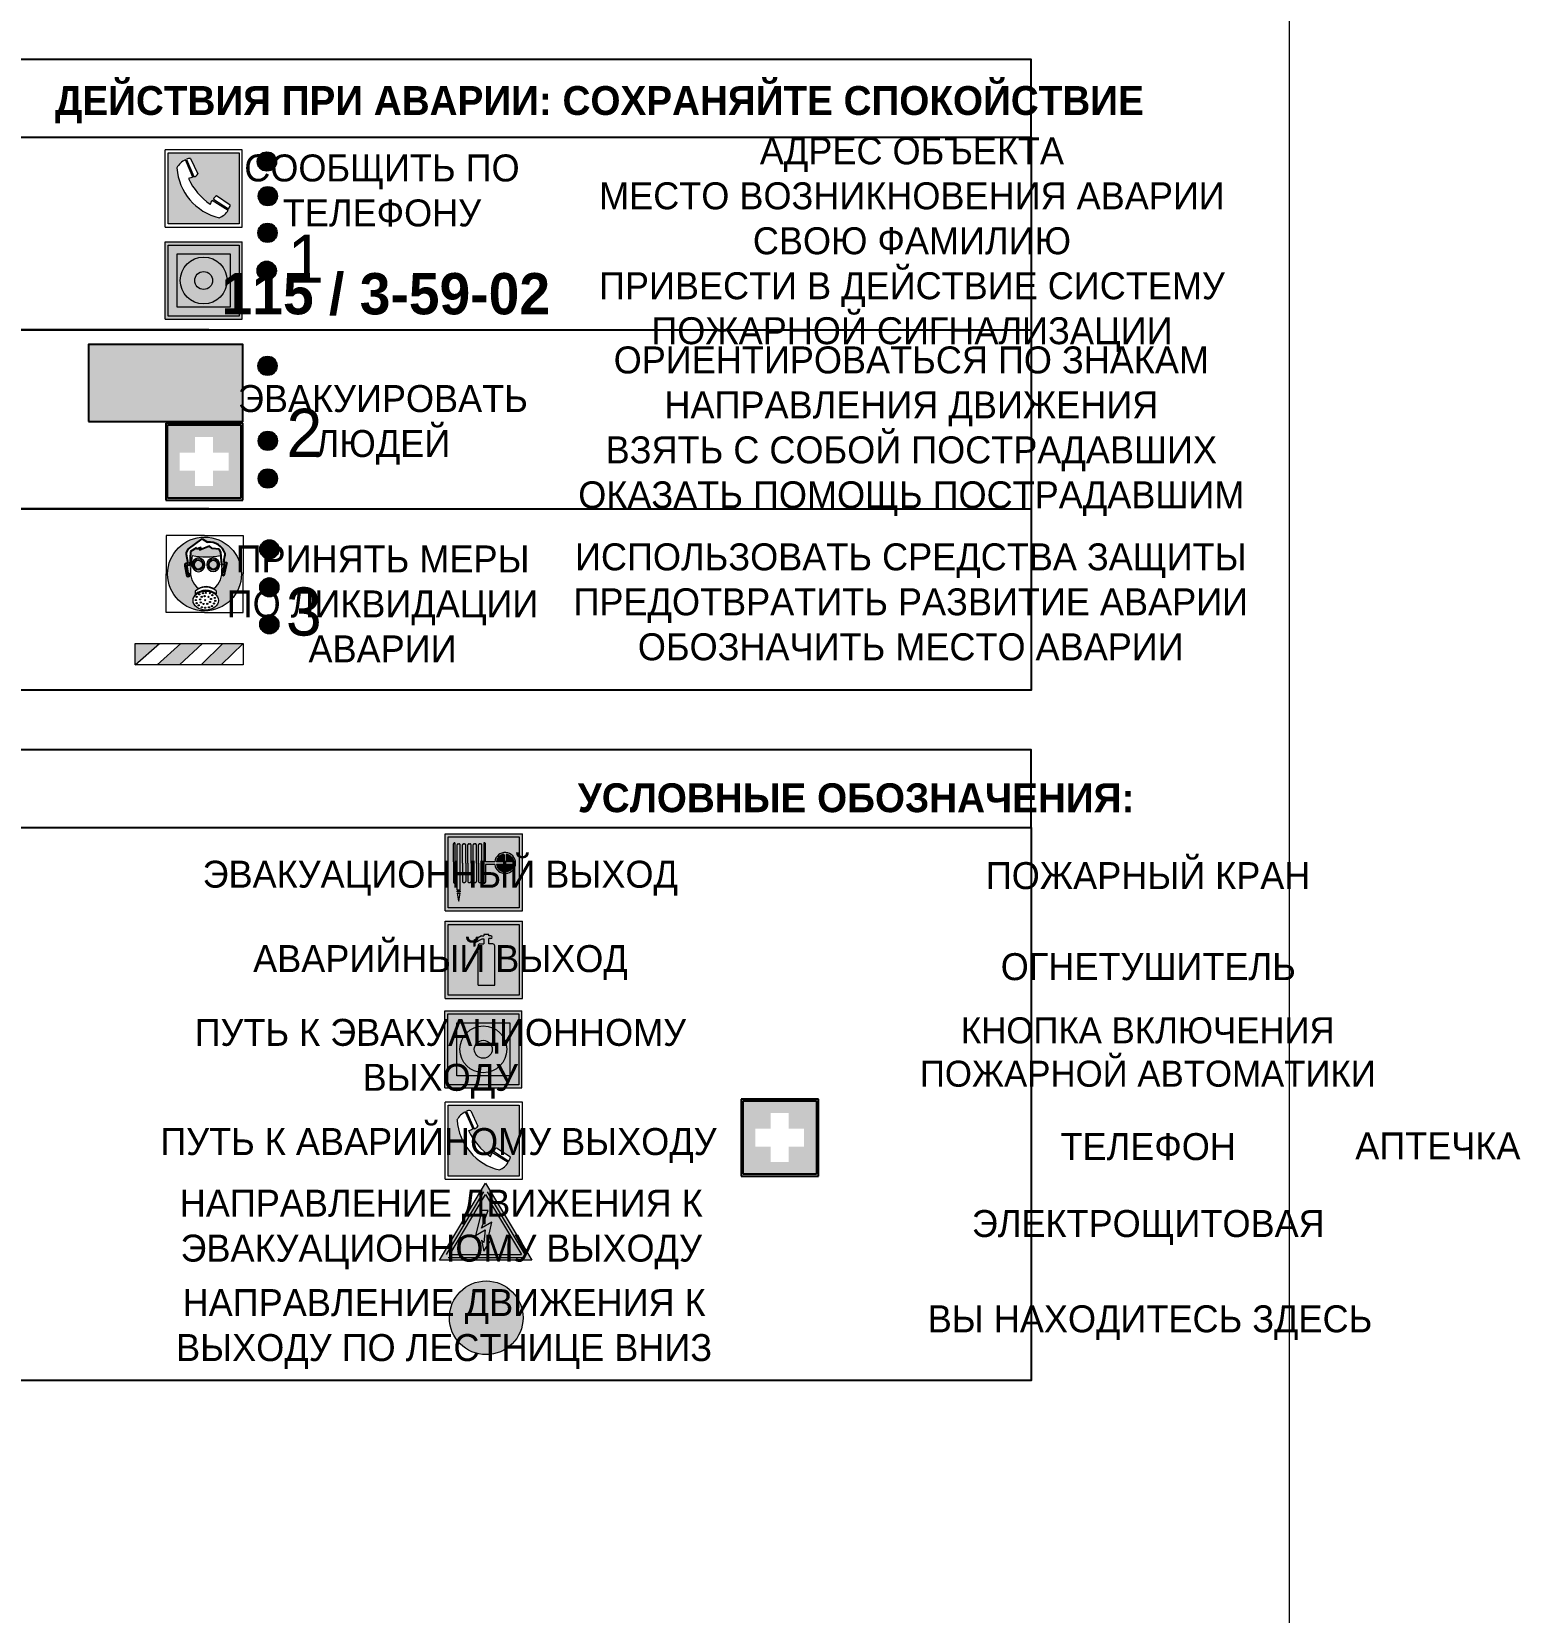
# Model space of a CAD drawing. Header units: millimetres. Extents: x 13114 to 67229, y 22859 to 38520.
# Drawn here: x 32723.1 to 32877.6, y 35954.2 to 36118.2 of the extents above; entities that cross this region are included whole.
import ezdxf

# ---------------------------------------------------------------- set-up
doc = ezdxf.new("R2010")
doc.units = ezdxf.units.MM
doc.styles.add('обычный', font='arial.ttf')

# ---------------------------------------------------------------- blocks, each defined once
blk = doc.blocks.new('A$C38D26F80')
h = blk.add_hatch(color=5)
h.dxf.hatch_style = 1
h.paths.add_polyline_path([(-8.77, -4.48, 1), (-0.19, -4.48, 1)])
h.paths.add_polyline_path([(-6.75, -3.58), (-6.75, -3.31), (-6.62, -3.22), (-6.5, -3.22), (-6.42, -3.3), (-6.39, -3.28), (-6.59, -2.23), (-6.59, -2.01), (-6.38, -1.58), (-4.76, -0.4), (-4.13, -0.79, -0.362848), (-2.1, -2.1, -0.201049), (-2.17, -2.48, 0.085434), (-2.26, -3.13), (-1.9, -3.16), (-2.25, -4.7), (-2.4, -4.59), (-2.43, -4.34), (-2.36, -4.34), (-2.14, -3.34), (-2.47, -3.42), (-2.58, -1.95), (-2.77, -1.58), (-3.58, -1.52), (-3.92, -1.26), (-5.05, -1.73), (-4.87, -1.39), (-5.41, -1.6), (-5.41, -1.46), (-6.13, -1.87), (-6.18, -3.5), (-6.56, -3.47), (-6.37, -4.59), (-6.16, -4.43), (-6.16, -4.66), (-6.36, -4.79), (-6.37, -4.8), (-6.51, -4.76)], flags=16)
h.paths.add_polyline_path([(-6.51, -4.76), (-6.36, -4.79), (-6.37, -4.8)], flags=0)
h.paths.add_polyline_path([(-5.92, -2.34, 0.089508), (-2.67, -2.35), (-2.48, -3.88, -0.268602), (-3.4, -6.18, 0.262449), (-5.2, -6.18, -0.268602), (-6.11, -3.88)], flags=16)
edge = h.paths.add_edge_path(flags=16)
edge.add_ellipse((-5.19, -3.41), major_axis=(0, 0.842), ratio=0.848992, start_angle=0, end_angle=360)
edge = h.paths.add_edge_path(flags=0)
edge.add_ellipse((-5.19, -3.39), major_axis=(0, 0.665), ratio=0.853798, start_angle=0, end_angle=360)
edge = h.paths.add_edge_path(flags=0)
edge.add_ellipse((-5.19, -3.4), major_axis=(0, 0.528), ratio=0.864094, start_angle=0, end_angle=360)
edge = h.paths.add_edge_path(flags=16)
edge.add_ellipse((-3.47, -3.4), major_axis=(0, 0.842), ratio=0.848992, start_angle=0, end_angle=360)
h.paths.add_polyline_path([(-3.13, -6.45), (-3.13, -6.84, 0.383174), (-5.57, -6.85), (-5.57, -6.49, -0.369952)], flags=16)
edge = h.paths.add_edge_path(flags=0)
edge.add_ellipse((-3.47, -3.39), major_axis=(0, 0.665), ratio=0.853798, start_angle=0, end_angle=360)
edge = h.paths.add_edge_path(flags=0)
edge.add_ellipse((-3.47, -3.4), major_axis=(0, 0.528), ratio=0.864094, start_angle=0, end_angle=360)
edge = h.paths.add_edge_path(flags=16)
edge.add_ellipse((-4.34, -7.57), major_axis=(-1.48, 0), ratio=0.744955, start_angle=0, end_angle=360)
h.paths.add_polyline_path([(-5.01, -6.85, -1), (-5.15, -6.85, -1)], flags=0)
h.paths.add_polyline_path([(-5.33, -7.14, -1), (-5.47, -7.14, -1)], flags=0)
h.paths.add_polyline_path([(-4.61, -6.71, -1), (-4.74, -6.71, -1)], flags=16)
h.paths.add_polyline_path([(-5.43, -7.51, -1), (-5.57, -7.51, -1)], flags=0)
h.paths.add_polyline_path([(-4.26, -6.67, -1), (-4.4, -6.67, -1)], flags=16)
h.paths.add_polyline_path([(-4.74, -7.14, -1), (-4.88, -7.14, -1)], flags=0)
h.paths.add_polyline_path([(-4.93, -7.43, -1), (-5.07, -7.43, -1)], flags=0)
h.paths.add_polyline_path([(-4.41, -7.07, -1), (-4.54, -7.07, -1)], flags=0)
h.paths.add_polyline_path([(-5.33, -7.87, -1), (-5.46, -7.87, -1)], flags=0)
h.paths.add_polyline_path([(-3.8, -6.71, -1), (-3.94, -6.71, -1)], flags=16)
h.paths.add_polyline_path([(-4.85, -7.78, -1), (-4.98, -7.78, -1)], flags=0)
h.paths.add_polyline_path([(-3.96, -7.14, -1), (-4.1, -7.14, -1)], flags=0)
h.paths.add_polyline_path([(-4.33, -7.53, -1), (-4.47, -7.53, -1)], flags=0)
h.paths.add_polyline_path([(-5.09, -8.12, -1), (-5.23, -8.12, -1)], flags=0)
h.paths.add_polyline_path([(-3.5, -6.94, -1), (-3.64, -6.94, -1)], flags=0)
h.paths.add_polyline_path([(-4.54, -7.97, -1), (-4.68, -7.97, -1)], flags=0)
h.paths.add_polyline_path([(-3.66, -7.39, -1), (-3.8, -7.39, -1)], flags=0)
h.paths.add_polyline_path([(-4.73, -8.35, -1), (-4.86, -8.35, -1)], flags=0)
h.paths.add_polyline_path([(-4.09, -7.96, -1), (-4.23, -7.96, -1)], flags=0)
h.paths.add_polyline_path([(-3.77, -7.74, -1), (-3.91, -7.74, -1)], flags=0)
h.paths.add_polyline_path([(-3.22, -7.27, -1), (-3.35, -7.27, -1)], flags=0)
h.paths.add_polyline_path([(-4.34, -8.4, -1), (-4.47, -8.4, -1)], flags=0)
h.paths.add_polyline_path([(-3.16, -7.61, -1), (-3.3, -7.61, -1)], flags=0)
h.paths.add_polyline_path([(-3.9, -8.35, -1), (-4.04, -8.35, -1)], flags=0)
h.paths.add_polyline_path([(-3.32, -7.91, -1), (-3.46, -7.91, -1)], flags=0)
h.paths.add_polyline_path([(-3.55, -8.23, -1), (-3.69, -8.23, -1)], flags=0)
at = {"color": 5, "lineweight": 5}
for p, q in [((-4.48, 0), (-8.96, 0)), ((-8.96, 0), (-8.96, -4.48)), ((-4.48, 0), (0, 0)), ((0, 0), (0, -4.48)), ((-6.59, -2.01), (-6.38, -1.58)), ((-6.38, -1.58), (-4.76, -0.4)), ((-5.41, -1.46), (-6.13, -1.87)), ((-4.87, -1.39), (-5.41, -1.6)), ((-5.41, -1.6), (-5.41, -1.46)), ((-3.92, -1.26), (-5.05, -1.73)), ((-5.05, -1.73), (-4.87, -1.39)), ((-4.76, -0.4), (-4.13, -0.79)), ((-3.58, -1.52), (-3.92, -1.26)), ((-2.77, -1.58), (-3.58, -1.52)), ((-2.58, -1.95), (-2.77, -1.58)), ((-6.75, -3.31), (-6.62, -3.22)), ((-6.75, -3.58), (-6.75, -3.31)), ((-6.51, -4.76), (-6.75, -3.58)), ((-6.62, -3.22), (-6.5, -3.22)), ((-6.59, -2.23), (-6.59, -2.01)), ((-6.39, -3.28), (-6.59, -2.23)), ((-6.18, -3.5), (-6.56, -3.47)), ((-6.56, -3.47), (-6.37, -4.59)), ((-6.5, -3.22), (-6.42, -3.3)), ((-6.42, -3.3), (-6.39, -3.28)), ((-6.13, -1.87), (-6.18, -3.5)), ((-5.92, -2.34), (-6.11, -3.88)), ((-2.67, -2.34), (-2.48, -3.88)), ((-2.47, -3.42), (-2.58, -1.95)), ((-2.14, -3.34), (-2.47, -3.42)), ((-2.36, -4.34), (-2.14, -3.34)), ((-1.9, -3.16), (-2.26, -3.13)), ((-2.25, -4.7), (-1.9, -3.16)), ((-8.96, -8.96), (-8.96, -4.48)), ((-6.37, -4.8), (-6.51, -4.76)), ((-6.37, -4.59), (-6.16, -4.43)), ((-6.16, -4.66), (-6.37, -4.8)), ((-6.16, -4.43), (-6.16, -4.66)), ((-2.43, -4.34), (-2.4, -4.59)), ((-2.43, -4.34), (-2.36, -4.34)), ((-2.4, -4.59), (-2.25, -4.7)), ((0, -8.96), (0, -4.48)), ((-5.57, -6.49), (-5.57, -6.85)), ((-3.13, -6.45), (-3.13, -6.84)), ((-4.48, -8.96), (-8.96, -8.96)), ((-4.48, -8.96), (0, -8.96))]:
    blk.add_line(p, q, dxfattribs=at)
at = {"color": 5}
for p, q in [((-6.59, -2.01), (-6.38, -1.58)), ((-6.38, -1.58), (-4.76, -0.4)), ((-5.41, -1.46), (-6.13, -1.87)), ((-4.87, -1.39), (-5.41, -1.6)), ((-5.41, -1.6), (-5.41, -1.46)), ((-3.92, -1.26), (-5.05, -1.73)), ((-5.05, -1.73), (-4.87, -1.39)), ((-4.76, -0.4), (-4.13, -0.79)), ((-3.58, -1.52), (-3.92, -1.26)), ((-2.77, -1.58), (-3.58, -1.52)), ((-2.58, -1.95), (-2.77, -1.58)), ((-6.75, -3.31), (-6.62, -3.22)), ((-6.75, -3.58), (-6.75, -3.31)), ((-6.51, -4.76), (-6.75, -3.58)), ((-6.62, -3.22), (-6.5, -3.22)), ((-6.59, -2.23), (-6.59, -2.01)), ((-6.39, -3.28), (-6.59, -2.23)), ((-6.18, -3.5), (-6.56, -3.47)), ((-6.56, -3.47), (-6.37, -4.59)), ((-6.5, -3.22), (-6.42, -3.3)), ((-6.42, -3.3), (-6.39, -3.28)), ((-6.13, -1.87), (-6.18, -3.5)), ((-2.47, -3.42), (-2.58, -1.95)), ((-2.14, -3.34), (-2.47, -3.42)), ((-2.36, -4.34), (-2.14, -3.34)), ((-2.26, -3.13), (-1.9, -3.16)), ((-1.9, -3.16), (-2.25, -4.7)), ((-6.37, -4.8), (-6.51, -4.76)), ((-6.36, -4.79), (-6.51, -4.76)), ((-6.37, -4.59), (-6.16, -4.43)), ((-6.16, -4.66), (-6.37, -4.8)), ((-6.16, -4.66), (-6.36, -4.79)), ((-6.16, -4.43), (-6.16, -4.66)), ((-2.4, -4.59), (-2.43, -4.34)), ((-2.43, -4.34), (-2.36, -4.34)), ((-2.25, -4.7), (-2.4, -4.59))]:
    blk.add_line(p, q, dxfattribs=at)
at = {"color": 5, "lineweight": 5}
for centre, radius in [((-4.48, -4.48), 4.29), ((-5.4, -7.14), 0.0678), ((-5.08, -6.85), 0.0678), ((-4.81, -7.14), 0.0678), ((-4.67, -6.71), 0.0678), ((-4.47, -7.07), 0.0678), ((-4.33, -6.67), 0.0678), ((-4.03, -7.14), 0.0678), ((-3.87, -6.71), 0.0678), ((-3.73, -7.39), 0.0678), ((-3.57, -6.94), 0.0678), ((-3.28, -7.27), 0.0678), ((-5.5, -7.51), 0.0678), ((-5.4, -7.87), 0.0678), ((-5.16, -8.12), 0.0678), ((-5, -7.43), 0.0678), ((-4.91, -7.78), 0.0678), ((-4.79, -8.35), 0.0678), ((-4.61, -7.97), 0.0678), ((-4.4, -7.53), 0.0678), ((-4.4, -8.4), 0.0678), ((-4.16, -7.96), 0.0678), ((-3.97, -8.35), 0.0678), ((-3.84, -7.74), 0.0678), ((-3.62, -8.23), 0.0678), ((-3.39, -7.91), 0.0678), ((-3.23, -7.61), 0.0678)]:
    blk.add_circle(centre, radius, dxfattribs=at)
at = {"color": 5}
for centre, radius, start, end in [((-3.89, -2.66), 1.88, 17.387, 97.1599), ((-0.35, -3.07), 1.91, 162.2553, 181.7878), ((-2.6, -2.2), 0.511, 326.3906, 11.8614)]:
    blk.add_arc(centre, radius, start, end, dxfattribs=at)
at = {"color": 5, "lineweight": 5}
for centre, radius, start, end in [((-4.28, 6.66), 9.15, 259.6987, 280.1569), ((-0.47, -3.05), 1.79, 161.5846, 182.4584), ((-2.6, -2.2), 0.513, 326.4781, 11.7739), ((-3.66, -4.24), 2.47, 171.573, 231.7124), ((-4.93, -4.24), 2.47, 308.2876, 8.427), ((-4.33, -7.88), 1.87, 50.358, 131.5662), ((-4.34, -8.2), 1.82, 48.4943, 132.3565), ((-4.3, -7.78), 1.83, 60.5889, 119.4111)]:
    blk.add_arc(centre, radius, start, end, dxfattribs=at)
for centre, major_axis, ratio in [((-5.19, -3.41), (0, 0.842), 0.848992), ((-5.19, -3.39), (0, 0.665), 0.853798), ((-5.19, -3.4), (0, 0.528), 0.864094), ((-3.47, -3.4), (0, 0.842), 0.848992), ((-3.47, -3.39), (0, 0.665), 0.853798), ((-3.47, -3.4), (0, 0.528), 0.864094), ((-4.34, -7.57), (-1.48, 0), 0.744955)]:
    blk.add_ellipse(centre, major_axis=major_axis, ratio=ratio, dxfattribs=at)
blk = doc.blocks.new('A$C47DD6509')
at = {"lineweight": 5}
for points in [[(-8.69, 0), (-11.19, 0), (-11.19, -2.22)], [(-4.22, 0), (-6.45, 0), (-8.91, -2.22), (-6.61, -2.22)], [(0, 0), (-2.09, 0), (-4.36, -2.22), (-2.29, -2.22)]]:
    blk.add_hatch(color=242, dxfattribs=at).paths.add_polyline_path(points)
at = {"color": 242, "lineweight": 5}
for p, q in [((-11.19, -2.22), (-8.69, 0)), ((-11.19, -2.22), (-11.19, 0)), ((-11.19, 0), (-8.69, 0)), ((-11.19, 0), (0, 0)), ((-8.91, -2.22), (-6.45, 0)), ((-6.61, -2.22), (-4.22, 0)), ((-4.36, -2.22), (-2.09, 0)), ((-2.29, -2.22), (0, 0)), ((0, 0), (0, -2.22)), ((0, -2.22), (-11.19, -2.22))]:
    blk.add_line(p, q, dxfattribs=at)
blk = doc.blocks.new('A$C32E8229D')
at = {"true_color": 0xffffff}
blk.add_hatch(color=7, dxfattribs=at).paths.add_polyline_path([(0, 0), (0, -8), (16, -8), (16, 0)])
h = blk.add_hatch(color=126)
h.paths.add_polyline_path([(0.2, -0.2), (15.8, -0.2), (15.8, -7.8), (0.2, -7.8)])
h.paths.add_polyline_path([(13.49, -2.05), (12.08, -2.05), (11.37, -2.63, 0.162397), (11.29, -2.84), (11.29, -3.63), (10.35, -3.63), (10.35, -4.05), (11.68, -4.05), (11.68, -3.48), (12.26, -4.28), (11.29, -5.1), (11.29, -6.78), (11.85, -6.78), (11.85, -5.44), (12.8, -4.64), (12.8, -5.94), (14.46, -5.94), (14.46, -5.39), (13.45, -5.39), (13.45, -3.97), (12.46, -2.59), (13.15, -2.59), (13.69, -3.34), (14.18, -3)], flags=16)
h.paths.add_polyline_path([(10.74, -1.82, 1), (11.8, -1.82, 1)], flags=16)
h.paths.add_polyline_path([(9.39, -3.59), (5.99, -3.59), (6.56, -3.03), (5.91, -3.03), (5.1, -3.83), (5.91, -4.64), (6.56, -4.64), (5.99, -4.09), (9.39, -4.09)], flags=16)
h.paths.add_polyline_path([(4.29, -1.08), (1.72, -1.08), (1.72, -6.6), (4.29, -6.6)], flags=16)
at = {"color": 126}
blk.add_lwpolyline([(16, -8), (0, -8), (0, 0), (16, 0)], close=True, dxfattribs=at)
blk = doc.blocks.new('A$C18900ED3')
h = blk.add_hatch(color=126)
h.paths.add_polyline_path([(-0.18, -0.18), (-7.02, -0.18), (-7.02, -7.02), (-0.18, -7.02)])
h.paths.add_polyline_path([(-5.89, -4.46), (-5.89, -2.77), (-4.46, -2.77), (-4.46, -1.31), (-2.77, -1.31), (-2.77, -2.77), (-1.33, -2.77), (-1.33, -4.46), (-2.77, -4.46), (-2.77, -5.89), (-4.46, -5.89), (-4.46, -4.46)], flags=16)
at = {"color": 126}
for p, q in [((-7.2, 0), (-7.2, -7.2)), ((0, 0), (-7.2, 0)), ((0, -7.2), (0, 0)), ((-7.02, -7.02), (-7.02, -0.18)), ((-7.02, -0.18), (-0.18, -0.18)), ((-0.18, -0.18), (-0.18, -7.02)), ((-7.2, -7.2), (0, -7.2)), ((-0.18, -7.02), (-7.02, -7.02))]:
    blk.add_line(p, q, dxfattribs=at)
blk = doc.blocks.new('A$C456E1F9C')
at = {"lineweight": 5}
h = blk.add_hatch(color=242, dxfattribs=at)
h.paths.add_polyline_path([(0.51, -1.47), (0.51, -13.26), (12.29, -13.26), (12.29, -1.47)])
h.paths.add_polyline_path([(5.42, -4.95, -0.254479), (4.78, -5.4), (3.52, -2.53, -0.209735), (4.23, -2.4)], flags=16)
h.paths.add_polyline_path([(8.53, -8.6), (10.87, -10.17), (10.54, -10.76), (8.03, -9.13, -0.192251)], flags=16)
h.paths.add_polyline_path([(4.61, -5.49, 0.005518), (3.87, -5.72, 0.128647), (7.49, -10.01, 0.00809), (7.83, -9.33), (10.47, -10.97, -0.16736), (8.99, -12.25, -0.327862), (1.95, -3.95, -0.166952), (3.36, -2.62)], flags=16)
at = {"color": 242, "lineweight": 5}
for p, q in [((0, -13.77), (0, -0.97)), ((12.8, -0.97), (0, -0.97)), ((4.61, -5.49), (3.36, -2.62)), ((3.52, -2.53), (4.78, -5.4)), ((4.23, -2.4), (5.42, -4.95)), ((12.8, -13.77), (12.8, -0.97)), ((7.83, -9.33), (10.47, -10.97)), ((8.03, -9.13), (10.54, -10.76)), ((10.81, -10.12), (8.53, -8.6)), ((10.54, -10.76), (10.8, -10.3)), ((10.8, -10.3), (10.81, -10.12)), ((0, -13.77), (12.8, -13.77))]:
    blk.add_line(p, q, dxfattribs=at)
blk.add_lwpolyline([(0.51, -1.47), (12.29, -1.47), (12.29, -13.26), (0.51, -13.26)], close=True, dxfattribs=at)
for centre, radius, start, end in [((4.59, -5.34), 2.99, 114.2845, 152.1974), ((4.02, -3.27), 0.891, 76.3284, 123.7092), ((11.12, -3.31), 9.19, 183.9915, 256.6009), ((4.68, -4.59), 0.824, 276.9621, 334.0723), ((14.98, -39.1), 35.17, 107.1487, 108.4135), ((13.86, -0.94), 11.08, 205.5536, 234.8762), ((-13.31, 0.8), 23.44, 332.5487, 334.4027), ((8.94, -9.5), 0.989, 114.4092, 157.9388), ((7.87, -9.46), 3, 291.9291, 329.9329)]:
    blk.add_arc(centre, radius, start, end, dxfattribs=at)
blk = doc.blocks.new('A$C54414219')
at = {"true_color": 0xffffff}
h = blk.add_hatch(color=7, dxfattribs=at)
h.paths.add_polyline_path([(2.39, -9.45), (2.39, -18.3), (11.23, -18.3), (11.23, -9.45)], flags=0)
h.paths.add_polyline_path([(10.71, -13.87, -1), (2.92, -13.87, -1)], flags=0)
h.paths.add_polyline_path([(8.3, -13.87, -1), (5.33, -13.87, -1)], flags=0)
h.paths.add_polyline_path([(0.41, -7.47), (0.41, -20.27), (13.21, -20.27), (13.21, -7.47)])
h.paths.add_polyline_path([(0.92, -19.77), (12.71, -19.77), (12.71, -7.98), (0.92, -7.98)], flags=16)
h.paths.add_polyline_path([(11.23, -9.45), (11.23, -18.3), (2.39, -18.3), (2.39, -9.45)], flags=0)
at = {"lineweight": 5}
h = blk.add_hatch(color=242, dxfattribs=at)
h.paths.add_polyline_path([(12.71, -7.98), (0.92, -7.98), (0.92, -19.77), (12.71, -19.77)])
h.paths.add_polyline_path([(11.23, -18.3), (2.39, -18.3), (2.39, -9.45), (11.23, -9.45)], flags=16)
h.paths.add_polyline_path([(10.71, -13.87, -1), (2.92, -13.87, -1)], flags=0)
h.paths.add_polyline_path([(8.3, -13.87, -1), (5.33, -13.87, -1)], flags=0)
at = {"true_color": 0xffffff}
h = blk.add_hatch(color=7, dxfattribs=at)
h.paths.add_polyline_path([(2.39, -9.45), (2.39, -18.3), (11.23, -18.3), (11.23, -9.45)])
h.paths.add_polyline_path([(10.71, -13.87, -1), (2.92, -13.87, -1)], flags=16)
h.paths.add_polyline_path([(8.3, -13.87, -1), (5.33, -13.87, -1)], flags=0)
at = {"lineweight": 5}
h = blk.add_hatch(color=242, dxfattribs=at)
h.paths.add_polyline_path([(2.92, -13.87, 1), (10.71, -13.87, 1)])
h.paths.add_polyline_path([(8.3, -13.87, -1), (5.33, -13.87, -1)], flags=16)
at = {"color": 242, "lineweight": 5}
for p, q in [((0.41, -20.27), (0.41, -7.47)), ((0.41, -7.47), (13.21, -7.47)), ((0.41, -7.47), (13.21, -7.47)), ((13.21, -20.27), (13.21, -7.47)), ((0.41, -20.27), (13.21, -20.27))]:
    blk.add_line(p, q, dxfattribs=at)
for points in [[(0.92, -7.98), (12.71, -7.98), (12.71, -19.77), (0.92, -19.77)], [(2.39, -9.45), (11.23, -9.45), (11.23, -18.3), (2.39, -18.3)]]:
    blk.add_lwpolyline(points, close=True, dxfattribs=at)
for radius in [3.89, 1.49]:
    blk.add_circle((6.81, -13.87), radius, dxfattribs=at)
blk = doc.blocks.new('A$C3E6D3DDE')
at = {"lineweight": 5}
h = blk.add_hatch(color=40, dxfattribs=at)
h.paths.add_polyline_path([(24.1, 1.45), (16.46, -11.35), (31.74, -11.35)])
h.paths.add_polyline_path([(24.09, -0.46), (30.03, -10.41), (18.14, -10.41)], flags=16)
h.paths.add_polyline_path([(24.54, -3.08), (23.41, -6.02), (25.13, -5.01), (24.33, -8.5), (24.82, -8.27), (23.79, -9.86), (23.4, -8.04), (23.8, -8.43), (24.04, -6.29), (22.39, -7.25), (23.44, -3.08)], flags=0)
h = blk.add_hatch(color=256, dxfattribs=at)
h.paths.add_polyline_path([(24.37, 0.03, 0.567511), (23.82, 0.03), (17.59, -10.4, 0.582454), (17.86, -10.88), (30.32, -10.88, 0.582149), (30.6, -10.4)])
h.paths.add_polyline_path([(24.09, -0.46), (18.14, -10.41), (30.03, -10.41)], flags=16)
h.paths.add_polyline_path([(24.54, -3.08), (23.41, -6.02), (25.13, -5.01), (24.33, -8.5), (24.82, -8.27), (23.79, -9.86), (23.4, -8.04), (23.8, -8.43), (24.04, -6.29), (22.39, -7.25), (23.44, -3.08)], flags=0)
h = blk.add_hatch(color=40, dxfattribs=at)
h.paths.add_polyline_path([(24.09, -0.46), (18.14, -10.41), (30.03, -10.41)])
h.paths.add_polyline_path([(24.82, -8.27), (23.79, -9.86), (23.4, -8.04), (23.8, -8.43), (24.04, -6.29), (22.39, -7.25), (23.44, -3.08), (24.54, -3.08), (23.41, -6.02), (25.13, -5.01), (24.33, -8.5)], flags=16)
at = {"color": 40, "lineweight": 5}
for p, q in [((16.46, -11.35), (24.1, 1.45)), ((24.1, 1.45), (31.74, -11.35))]:
    blk.add_line(p, q, dxfattribs=at)
at = {"lineweight": 5}
for p, q in [((17.59, -10.4), (23.82, 0.03)), ((24.37, 0.03), (30.6, -10.4)), ((18.14, -10.41), (24.09, -0.46)), ((24.09, -0.46), (30.03, -10.41)), ((23.44, -3.08), (22.39, -7.25)), ((23.41, -6.02), (24.54, -3.08)), ((25.13, -5.01), (23.41, -6.02)), ((24.54, -3.08), (23.44, -3.08)), ((24.33, -8.5), (25.13, -5.01)), ((22.39, -7.25), (24.04, -6.29)), ((24.04, -6.29), (23.8, -8.43)), ((18.14, -10.41), (30.03, -10.41)), ((23.8, -8.43), (23.4, -8.04)), ((23.4, -8.04), (23.79, -9.86)), ((23.79, -9.86), (24.82, -8.27)), ((24.82, -8.27), (24.33, -8.5)), ((17.86, -10.88), (30.32, -10.88))]:
    blk.add_line(p, q, dxfattribs=at)
at = {"color": 50, "lineweight": 5}
blk.add_line((31.74, -11.35), (16.46, -11.35), dxfattribs=at)
blk = doc.blocks.new('A$C37112FD5')
at = {"true_color": 0xf5f5ff}
h = blk.add_hatch(color=7, dxfattribs=at)
h.dxf.hatch_style = 1
h.paths.add_polyline_path([(12.8, -7.4), (0, -7.4), (0, -20.2), (12.8, -20.2)])
h.paths.add_polyline_path([(12.29, -7.91), (12.29, -19.69), (0.51, -19.69), (0.51, -7.91)], flags=16)
h.paths.add_polyline_path([(4.98, -9.04, -0.42597), (5.17, -9.22), (5.17, -12.25), (5.17, -15.29, -0.432244), (4.98, -15.47), (4.83, -15.47, -0.42597), (4.64, -15.29), (4.64, -12.25), (4.64, -9.22, -0.432244), (4.83, -9.04)], flags=0)
h.paths.add_polyline_path([(4.28, -9.22), (4.28, -12.25), (4.28, -15.29, -0.432244), (4.09, -15.47), (3.94, -15.47, -0.42597), (3.75, -15.29), (3.75, -12.25), (3.75, -9.22, -0.432244), (3.94, -9.04), (4.09, -9.04, -0.42597)], flags=0)
h.paths.add_polyline_path([(5.72, -9.04), (5.87, -9.04, -0.42597), (6.06, -9.22), (6.06, -12.25), (6.06, -15.29, -0.432244), (5.87, -15.47), (5.72, -15.47, -0.42597), (5.53, -15.29), (5.53, -12.25), (5.53, -9.22, -0.432244)], flags=0)
h.paths.add_polyline_path([(6.42, -8.9), (6.5, -8.9, -0.42597), (6.69, -9.08), (6.69, -12.03), (8.21, -12.03, -15.824349), (8.21, -12.47), (6.69, -12.47), (6.69, -15.42, -0.432244), (6.5, -15.6), (6.42, -15.6)], flags=0)
h.paths.add_polyline_path([(3.39, -9.22), (3.39, -12.25), (3.39, -15.29, -0.432244), (3.2, -15.47), (3.05, -15.47, -0.42597), (2.85, -15.29), (2.85, -12.25), (2.85, -9.22, -0.432244), (3.05, -9.04), (3.2, -9.04, -0.42597)], flags=0)
h.paths.add_polyline_path([(2.5, -9.22), (2.5, -16.71), (1.96, -16.71), (1.96, -9.22, -0.432244), (2.15, -9.04), (2.31, -9.04, -0.42597)], flags=0)
h.paths.add_polyline_path([(1.61, -8.9), (1.61, -15.6), (1.57, -15.6, -0.42597), (1.37, -15.42), (1.37, -12.03), (1.37, -9.09, -0.432244), (1.57, -8.9)], flags=0)
h.paths.add_polyline_path([(9.76, -10.81), (9.76, -12.03), (8.49, -12.03, -0.336371)], flags=0)
h.paths.add_polyline_path([(8.49, -12.47), (9.76, -12.47), (9.76, -13.7, -0.336371)], flags=0)
h.paths.add_polyline_path([(10.11, -10.81, -0.336371), (11.38, -12.03), (10.11, -12.03)], flags=0)
h.paths.add_polyline_path([(10.11, -12.47), (11.38, -12.47, -0.336371), (10.11, -13.7)], flags=0)
h.paths.add_polyline_path([(2.5, -16.84), (2.5, -17.05), (1.97, -17.05), (1.97, -16.84)], flags=0)
h.paths.add_polyline_path([(2.5, -17.24, -0.033778), (2.24, -18.6, -0.033778), (1.97, -17.24)], flags=0)
h = blk.add_hatch(color=242)
h.dxf.hatch_style = 1
h.paths.add_polyline_path([(12.29, -7.91), (0.51, -7.91), (0.51, -19.69), (12.29, -19.69)])
h.paths.add_polyline_path([(6.42, -15.6), (6.42, -8.9), (6.5, -8.9, -0.42597), (6.69, -9.08), (6.69, -12.03), (8.21, -12.03, -15.824349), (8.21, -12.47), (6.69, -12.47), (6.69, -15.42, -0.432244), (6.5, -15.6)], flags=16)
h.paths.add_polyline_path([(5.87, -15.47), (5.72, -15.47, -0.42597), (5.53, -15.29), (5.53, -12.25), (5.53, -9.22, -0.432244), (5.72, -9.04), (5.87, -9.04, -0.42597), (6.06, -9.22), (6.06, -12.25), (6.06, -15.29, -0.432244)], flags=16)
h.paths.add_polyline_path([(4.98, -15.47), (4.83, -15.47, -0.42597), (4.64, -15.29), (4.64, -12.25), (4.64, -9.22, -0.432244), (4.83, -9.04), (4.98, -9.04, -0.42597), (5.17, -9.22), (5.17, -12.25), (5.17, -15.29, -0.432244)], flags=16)
h.paths.add_polyline_path([(4.09, -15.47), (3.94, -15.47, -0.42597), (3.75, -15.29), (3.75, -12.25), (3.75, -9.22, -0.432244), (3.94, -9.04), (4.09, -9.04, -0.42597), (4.28, -9.22), (4.28, -12.25), (4.28, -15.29, -0.432244)], flags=16)
h.paths.add_polyline_path([(3.2, -15.47), (3.05, -15.47, -0.42597), (2.85, -15.29), (2.85, -12.25), (2.85, -9.22, -0.432244), (3.05, -9.04), (3.2, -9.04, -0.42597), (3.39, -9.22), (3.39, -12.25), (3.39, -15.29, -0.432244)], flags=16)
h.paths.add_polyline_path([(2.5, -17.05), (1.97, -17.05), (1.97, -16.84), (2.5, -16.84)], flags=16)
h.paths.add_polyline_path([(2.5, -17.24, -0.033778), (2.24, -18.6, -0.033778), (1.97, -17.24)], flags=16)
h.paths.add_polyline_path([(2.5, -16.71), (1.96, -16.71), (1.96, -9.22, -0.432244), (2.15, -9.04), (2.31, -9.04, -0.42597), (2.5, -9.22)], flags=16)
h.paths.add_polyline_path([(1.61, -15.6), (1.57, -15.6, -0.42597), (1.37, -15.42), (1.37, -12.03), (1.37, -9.09, -0.432244), (1.57, -8.9), (1.61, -8.9)], flags=16)
h.paths.add_polyline_path([(8.49, -12.47), (9.76, -12.47), (9.76, -13.7, -0.336371)], flags=0)
h.paths.add_polyline_path([(10.11, -13.7), (10.11, -12.47), (11.38, -12.47, -0.336371)], flags=0)
h.paths.add_polyline_path([(8.49, -12.03, -0.336371), (9.76, -10.81), (9.76, -12.03)], flags=0)
h.paths.add_polyline_path([(10.11, -12.03), (10.11, -10.81, -0.336371), (11.38, -12.03)], flags=0)
h = blk.add_hatch(color=7, dxfattribs=at)
h.dxf.hatch_style = 1
h.paths.add_polyline_path([(1.61, -8.9), (1.57, -8.9, 0.432244), (1.37, -9.09), (1.37, -12.03), (1.37, -15.42, 0.42597), (1.57, -15.6), (1.61, -15.6)])
h.paths.add_polyline_path([(2.5, -9.22, 0.42597), (2.31, -9.04), (2.15, -9.04, 0.432244), (1.96, -9.22), (1.96, -16.71), (2.5, -16.71)])
h.paths.add_polyline_path([(2.5, -16.84), (1.97, -16.84), (1.97, -17.05), (2.5, -17.05)])
h.paths.add_polyline_path([(2.5, -17.24), (1.97, -17.24, 0.033778), (2.24, -18.6, 0.033778)])
h.paths.add_polyline_path([(3.39, -12.25), (3.39, -9.22, 0.42597), (3.2, -9.04), (3.05, -9.04, 0.432244), (2.85, -9.22), (2.85, -12.25), (2.85, -15.29, 0.42597), (3.05, -15.47), (3.2, -15.47, 0.432244), (3.39, -15.29)])
h.paths.add_polyline_path([(4.28, -12.25), (4.28, -9.22, 0.42597), (4.09, -9.04), (3.94, -9.04, 0.432244), (3.75, -9.22), (3.75, -12.25), (3.75, -15.29, 0.42597), (3.94, -15.47), (4.09, -15.47, 0.432244), (4.28, -15.29)])
h.paths.add_polyline_path([(5.17, -12.25), (5.17, -9.22, 0.42597), (4.98, -9.04), (4.83, -9.04, 0.432244), (4.64, -9.22), (4.64, -12.25), (4.64, -15.29, 0.42597), (4.83, -15.47), (4.98, -15.47, 0.432244), (5.17, -15.29)])
h.paths.add_polyline_path([(6.06, -12.25), (6.06, -9.22, 0.42597), (5.87, -9.04), (5.72, -9.04, 0.432244), (5.53, -9.22), (5.53, -12.25), (5.53, -15.29, 0.42597), (5.72, -15.47), (5.87, -15.47, 0.432244), (6.06, -15.29)])
h.paths.add_polyline_path([(6.69, -12.47), (8.21, -12.47, 15.824349), (8.21, -12.03), (6.69, -12.03), (6.69, -9.08, 0.42597), (6.5, -8.9), (6.42, -8.9), (6.42, -15.6), (6.5, -15.6, 0.432244), (6.69, -15.42)])
h.paths.add_polyline_path([(8.49, -12.47), (9.76, -12.47), (9.76, -13.7, -0.336371)], flags=16)
h.paths.add_polyline_path([(8.49, -12.03, -0.336371), (9.76, -10.81), (9.76, -12.03)], flags=16)
h.paths.add_polyline_path([(10.11, -12.47), (11.38, -12.47, -0.336371), (10.11, -13.7)], flags=16)
h.paths.add_polyline_path([(10.11, -12.03), (10.11, -10.81, -0.336371), (11.38, -12.03)], flags=16)
h = blk.add_hatch(color=242)
h.dxf.hatch_style = 1
h.paths.add_polyline_path([(9.76, -10.81, 0.336371), (8.49, -12.03), (9.76, -12.03)])
h.paths.add_polyline_path([(10.11, -10.81), (10.11, -12.03), (11.38, -12.03, 0.336371)])
h.paths.add_polyline_path([(11.38, -12.47), (10.11, -12.47), (10.11, -13.7, 0.336371)])
h.paths.add_polyline_path([(9.76, -12.47), (8.49, -12.47, 0.336371), (9.76, -13.7)])
at = {"color": 242, "lineweight": 5}
for p, q in [((0, -20.2), (0, -7.4)), ((0, -7.4), (12.8, -7.4)), ((12.8, -20.2), (12.8, -7.4)), ((1.37, -12.03), (1.37, -9.08)), ((1.57, -8.9), (1.61, -8.9)), ((1.61, -8.9), (1.61, -15.6)), ((1.96, -16.71), (1.96, -9.22)), ((2.15, -9.04), (2.31, -9.04)), ((2.5, -16.71), (2.5, -9.22)), ((2.85, -12.25), (2.85, -9.22)), ((3.05, -9.04), (3.2, -9.04)), ((3.39, -12.25), (3.39, -9.22)), ((3.75, -12.25), (3.75, -9.22)), ((3.94, -9.04), (4.09, -9.04)), ((4.28, -12.25), (4.28, -9.22)), ((4.64, -12.25), (4.64, -9.22)), ((4.83, -9.04), (4.98, -9.04)), ((5.17, -12.25), (5.17, -9.22)), ((5.53, -12.25), (5.53, -9.22)), ((5.72, -9.04), (5.87, -9.04)), ((6.06, -12.25), (6.06, -9.22)), ((6.42, -8.9), (6.42, -15.6)), ((6.5, -8.9), (6.42, -8.9)), ((6.69, -12.03), (6.69, -9.08)), ((1.37, -12.03), (1.37, -15.42)), ((2.85, -12.25), (2.85, -15.29)), ((3.39, -12.25), (3.39, -15.29)), ((3.75, -12.25), (3.75, -15.29)), ((4.28, -12.25), (4.28, -15.29)), ((4.64, -12.25), (4.64, -15.29)), ((5.17, -12.25), (5.17, -15.29)), ((5.53, -12.25), (5.53, -15.29)), ((6.06, -12.25), (6.06, -15.29)), ((8.21, -12.03), (6.69, -12.03)), ((8.21, -12.47), (6.69, -12.47)), ((6.69, -12.47), (6.69, -15.42)), ((9.76, -12.03), (8.49, -12.03)), ((9.76, -12.47), (8.49, -12.47)), ((9.76, -10.81), (9.76, -12.03)), ((9.76, -12.47), (9.76, -13.7)), ((10.11, -10.81), (10.11, -12.03)), ((11.38, -12.03), (10.11, -12.03)), ((11.38, -12.47), (10.11, -12.47)), ((10.11, -12.47), (10.11, -13.7)), ((1.57, -15.6), (1.61, -15.6)), ((3.05, -15.47), (3.2, -15.47)), ((3.94, -15.47), (4.09, -15.47)), ((4.83, -15.47), (4.98, -15.47)), ((5.72, -15.47), (5.87, -15.47)), ((6.42, -15.6), (6.5, -15.6)), ((1.96, -16.71), (2.5, -16.71)), ((1.97, -16.84), (2.5, -16.84)), ((1.97, -17.05), (1.97, -16.84)), ((2.5, -17.05), (1.97, -17.05)), ((1.97, -17.24), (2.5, -17.24)), ((2.5, -16.84), (2.5, -17.05)), ((0, -20.2), (12.8, -20.2))]:
    blk.add_line(p, q, dxfattribs=at)
blk.add_lwpolyline([(0.51, -7.91), (12.29, -7.91), (12.29, -19.69), (0.51, -19.69)], close=True, dxfattribs=at)
for centre, radius, start, end in [((1.56, -9.09), 0.182, 87.1027, 180.6071), ((2.15, -9.22), 0.182, 87.1027, 180.6071), ((2.32, -9.22), 0.182, 359.3929, 92.8973), ((3.04, -9.22), 0.182, 87.1027, 180.6071), ((3.21, -9.22), 0.182, 359.3929, 92.8973), ((3.93, -9.22), 0.182, 87.1027, 180.6071), ((4.1, -9.22), 0.182, 359.3929, 92.8973), ((4.82, -9.22), 0.182, 87.1027, 180.6071), ((4.99, -9.22), 0.182, 359.3929, 92.8973), ((5.71, -9.22), 0.182, 87.1027, 180.6071), ((5.88, -9.22), 0.182, 359.3929, 92.8973), ((6.51, -9.09), 0.182, 359.3929, 92.8973), ((9.93, -12.25), 1.74, 187.2319, 172.7681), ((9.93, -12.25), 1.46, 96.9927, 171.3585), ((9.93, -12.25), 1.46, 188.6415, 263.0073), ((9.93, -12.25), 1.46, 8.6415, 83.0073), ((9.93, -12.25), 1.46, 276.9927, 351.3585), ((1.56, -15.42), 0.182, 179.3929, 272.8973), ((3.04, -15.29), 0.182, 179.3929, 272.8973), ((3.21, -15.29), 0.182, 267.1027, 0.6071), ((3.93, -15.29), 0.182, 179.3929, 272.8973), ((4.1, -15.29), 0.182, 267.1027, 0.6071), ((4.82, -15.29), 0.182, 179.3929, 272.8973), ((4.99, -15.29), 0.182, 267.1027, 0.6071), ((5.71, -15.29), 0.182, 179.3929, 272.8973), ((5.88, -15.29), 0.182, 267.1027, 0.6071), ((6.51, -15.42), 0.182, 267.1027, 0.6071), ((12.17, -15.98), 10.27, 187.041, 194.7793), ((-7.7, -15.98), 10.27, 345.2207, 352.959)]:
    blk.add_arc(centre, radius, start, end, dxfattribs=at)
blk = doc.blocks.new('A$C3AD82952')
at = {"true_color": 0xf5f5ff}
h = blk.add_hatch(color=7, dxfattribs=at)
h.dxf.hatch_style = 1
h.paths.add_polyline_path([(8.21, 8.73, 0.414214), (7.89, 9.05), (7.22, 9.05), (7.22, 9.92), (7.59, 9.92, 1), (7.57, 10.36), (7.22, 10.36), (7.22, 10.6), (6.43, 10.6), (6.43, 10.36), (6.01, 10.36), (4.74, 9.59), (4.74, 8.69), (4.98, 8.73), (4.98, 9.26), (6.12, 9.91), (6.43, 9.91), (6.43, 9.05), (5.76, 9.05, 0.414214), (5.44, 8.73), (5.44, 2.2), (8.21, 2.2)], flags=0)
h.paths.add_polyline_path([(12.8, 12.8), (0, 12.8), (0, 0), (12.8, 0)])
h.paths.add_polyline_path([(0.51, 12.29), (12.29, 12.29), (12.29, 0.51), (0.51, 0.51)], flags=16)
h.paths.add_polyline_path([(4.74, 9.59), (6.01, 10.36), (6.43, 10.36), (6.43, 10.6), (7.22, 10.6), (7.22, 10.36), (7.59, 10.36, -0.94586), (7.59, 9.92), (7.22, 9.92), (7.22, 9.05), (7.89, 9.05, -0.414214), (8.21, 8.73), (8.21, 2.2), (5.44, 2.2), (5.44, 8.73, -0.414214), (5.76, 9.05), (6.43, 9.05), (6.43, 9.91), (6.12, 9.91), (4.98, 9.26), (4.98, 8.73), (4.74, 8.69)], flags=0)
h = blk.add_hatch(color=242)
h.dxf.hatch_style = 1
h.paths.add_polyline_path([(12.29, 12.29), (0.51, 12.29), (0.51, 0.51), (12.29, 0.51)])
h.paths.add_polyline_path([(4.74, 8.69), (4.74, 9.59), (6.01, 10.36), (6.43, 10.36), (6.43, 10.6), (7.22, 10.6), (7.22, 10.36), (7.59, 10.36, -0.94586), (7.59, 9.92), (7.22, 9.92), (7.22, 9.05), (7.89, 9.05, -0.414214), (8.21, 8.73), (8.21, 2.2), (5.44, 2.2), (5.44, 8.73, -0.414214), (5.76, 9.05), (6.43, 9.05), (6.43, 9.91), (6.12, 9.91), (4.98, 9.26), (4.98, 8.73)], flags=16)
h = blk.add_hatch(color=7, dxfattribs=at)
h.dxf.hatch_style = 1
h.paths.add_polyline_path([(8.21, 8.73, 0.414214), (7.89, 9.05), (7.22, 9.05), (7.22, 9.92), (7.59, 9.92, 1), (7.57, 10.36), (7.22, 10.36), (7.22, 10.6), (6.43, 10.6), (6.43, 10.36), (6.01, 10.36), (4.74, 9.59), (4.74, 8.69), (4.98, 8.73), (4.98, 9.26), (6.12, 9.91), (6.43, 9.91), (6.43, 9.05), (5.76, 9.05, 0.414214), (5.44, 8.73), (5.44, 2.2), (8.21, 2.2)])
at = {"color": 242, "lineweight": 5}
for p, q in [((0, 0), (0, 12.8)), ((0, 12.8), (12.8, 12.8)), ((7.22, 10.6), (6.43, 10.6)), ((6.43, 10.6), (6.43, 10.36)), ((7.22, 10.36), (7.22, 10.6)), ((12.8, 0), (12.8, 12.8)), ((6.01, 10.36), (4.74, 9.59)), ((4.74, 9.59), (4.74, 8.69)), ((4.74, 8.69), (4.98, 8.73)), ((4.98, 9.26), (6.12, 9.91)), ((4.98, 8.73), (4.98, 9.26)), ((5.44, 2.2), (5.44, 8.73)), ((5.76, 9.05), (6.43, 9.05)), ((6.01, 10.36), (6.43, 10.36)), ((6.12, 9.91), (6.43, 9.91)), ((6.43, 9.91), (6.43, 9.05)), ((7.59, 10.36), (7.22, 10.36)), ((7.22, 9.05), (7.22, 9.92)), ((7.59, 9.92), (7.22, 9.92)), ((7.89, 9.05), (7.22, 9.05)), ((8.21, 2.2), (8.21, 8.73)), ((0, 0), (12.8, 0)), ((5.44, 2.2), (8.21, 2.2))]:
    blk.add_line(p, q, dxfattribs=at)
blk.add_lwpolyline([(0.51, 12.29), (12.29, 12.29), (12.29, 0.51), (0.51, 0.51)], close=True, dxfattribs=at)
for centre, radius, start, end in [((5.76, 8.73), 0.32, 90, 180), ((7.58, 10.14), 0.223, 273.1875, 86.8125), ((7.89, 8.73), 0.32, 0, 90)]:
    blk.add_arc(centre, radius, start, end, dxfattribs=at)
blk = doc.blocks.new('A$C7B8C2D5B')
at = {"lineweight": 0}
h = blk.add_hatch(color=5, dxfattribs=at)
h.dxf.hatch_style = 1
h.paths.add_polyline_path([(1.397, -3.024, 1), (-2.112, -3.024, 1)])
at = {"color": 5, "lineweight": 0}
blk.add_circle((-0.358, -3.024), 1.755, dxfattribs=at)

msp = doc.modelspace()

# ---------------------------------------------------------------- hatches: boundary and pattern name
at = {"lineweight": 0}
h = msp.add_hatch(color=256, dxfattribs=at)
h.dxf.hatch_style = 1
h.paths.add_polyline_path([(32746.58, 36104.76, 1), (32748.51, 36104.76, 1)])
h = msp.add_hatch(color=256, dxfattribs=at)
h.dxf.hatch_style = 1
h.paths.add_polyline_path([(32746.68, 36101.17, 1), (32748.62, 36101.17, 1)])
h = msp.add_hatch(color=256, dxfattribs=at)
h.dxf.hatch_style = 1
h.paths.add_polyline_path([(32746.65, 36097.36, 1), (32748.58, 36097.36, 1)])
h = msp.add_hatch(color=256, dxfattribs=at)
h.dxf.hatch_style = 1
h.paths.add_polyline_path([(32746.56, 36093.43, 1), (32748.5, 36093.43, 1)])
h = msp.add_hatch(color=256, dxfattribs=at)
h.dxf.hatch_style = 1
h.paths.add_polyline_path([(32746.65, 36083.55, 1), (32748.58, 36083.55, 1)])
h = msp.add_hatch(color=256, dxfattribs=at)
h.dxf.hatch_style = 1
h.paths.add_polyline_path([(32746.69, 36075.77, 1), (32748.62, 36075.77, 1)])
h = msp.add_hatch(color=256, dxfattribs=at)
h.dxf.hatch_style = 1
h.paths.add_polyline_path([(32746.68, 36071.86, 1), (32748.61, 36071.86, 1)])
h = msp.add_hatch(color=256, dxfattribs=at)
h.dxf.hatch_style = 1
h.paths.add_polyline_path([(32746.84, 36064.51, 1), (32748.77, 36064.51, 1)])
h = msp.add_hatch(color=256, dxfattribs=at)
h.dxf.hatch_style = 1
h.paths.add_polyline_path([(32746.83, 36060.57, 1), (32748.77, 36060.57, 1)])
h = msp.add_hatch(color=256, dxfattribs=at)
h.dxf.hatch_style = 1
h.paths.add_polyline_path([(32746.84, 36056.73, 1), (32748.77, 36056.73, 1)])

# ---------------------------------------------------------------- linework, layer by layer
at = {"color": 5, "lineweight": 0}
msp.add_lwpolyline([(32253.68, 35948.08), (32853.68, 35948.08), (32853.68, 36343.08), (32253.68, 36343.08)], close=True, dxfattribs=at)
for points in [[(32683.1, 36107.29), (32826.87, 36107.29), (32826.87, 36115.34), (32683.1, 36115.34)], [(32683.1, 36107.29), (32826.87, 36107.29), (32826.87, 36049.89), (32683.1, 36049.89)], [(32683.1, 36035.65), (32826.87, 36035.65), (32826.87, 36043.7), (32683.1, 36043.7)], [(32683.1, 36035.65), (32826.87, 36035.65), (32826.87, 35978.25), (32683.1, 35978.25)]]:
    msp.add_lwpolyline(points, close=True)
for points in [[(32741.52, 36087.3), (32683.1, 36087.3), (32826.87, 36087.3)], [(32741.52, 36068.72), (32683.1, 36068.72), (32826.87, 36068.72)]]:
    msp.add_lwpolyline(points)
for centre in [(32747.55, 36104.76), (32747.65, 36101.17), (32747.61, 36097.36), (32747.53, 36093.43), (32747.61, 36083.55), (32747.65, 36075.77), (32747.65, 36071.86), (32747.81, 36064.51), (32747.8, 36060.57), (32747.8, 36056.73)]:
    msp.add_circle(centre, 0.966)

# ---------------------------------------------------------------- block references
for name, p, xscale, yscale, zscale in [('A$C456E1F9C', (32736.99, 36106.57), 0.625, 0.625, 0.625), ('A$C54414219', (32736.73, 36101.08), 0.625, 0.625, 0.625), ('A$C18900ED3', (32745.05, 36077.62), 1.111111111007631, 1.111111111007631, 1.111111111007631), ('A$C38D26F80', (32745.08, 36065.95), 0.8928571427240968, 0.8928571427240968, 0.8928571427240968), ('A$C37112FD5', (32766.06, 36039.6), 0.6249984004534781, 0.6249984004534781, 0.6249984004534781), ('A$C3AD82952', (32766.06, 36017.9), 0.625, 0.625, 0.625), ('A$C54414219', (32765.75, 36021.28), 0.625, 0.625, 0.625), ('A$C456E1F9C', (32766.06, 36007.74), 0.625, 0.625, 0.625), ('A$C18900ED3', (32804.78, 36007.45), 1.111111111007631, 1.111111111007631, 1.111111111007631), ('A$C3E6D3DDE', (32755.19, 35997.81), 0.625, 0.625, 0.625), ('A$C7B8C2D5B', (32771.09, 35991.33), 2.177419353276491, 2.177419353276491, 2.177419353276491)]:
    msp.add_blockref(name, p, dxfattribs=dict(xscale=xscale, yscale=yscale, zscale=zscale))
at = {"xscale": -1}
msp.add_blockref('A$C32E8229D', (32745.05, 36085.77), dxfattribs=at)
at = {"color": 242, "true_color": 0xc1121c}
msp.add_blockref('A$C47DD6509', (32745.08, 36054.73), dxfattribs=at)

# ---------------------------------------------------------------- texts
at = {"lineweight": 0, "attachment_point": 5, "style": 'обычный'}
for s, insert, char_height, width in [('{\\fProxima Nova Rg|b1|i0|c204|p2;ДЕЙСТВИЯ ПРИ АВАРИИ: СОХРАНЯЙТЕ СПОКОЙСТВИЕ\\H1.6644x; }', (32782.05, 36110.66), 3, 175.1736), ('\\pi-8.4,l8.4,t8.4;{\\fProxima Nova Rg|b0|i0|c204|p2;АДРЕС ОБЪЕКТА\\PМЕСТО ВОЗНИКНОВЕНИЯ АВАРИИ\\PСВОЮ ФАМИЛИЮ\\PПРИВЕСТИ В ДЕЙСТВИЕ СИСТЕМУ \\PПОЖАРНОЙ СИГНАЛИЗАЦИИ}', (32814.49, 36096.13), 2.8, 126.6484), ('{\\fProxima Nova Rg|b0|i0|c204|p2;СООБЩИТЬ ПО \\PТЕЛЕФОНУ}', (32759.49, 36101.74), 2.8, 126.6484), ('{\\fProxima Nova Rg|b0|i0|c204|p2;1\\H1.1667x; }', (32751.59, 36094.68), 5, 126.6484), ('{\\fProxima Nova Rg|b1|i0|c0|p2;\\H1.0714x;115 / 3-59-02\\H1.2822x; }', (32759.89, 36090.98), 4, 126.6484), ('\\pi-8.4,l8.4,t8.4;{\\fProxima Nova Rg|b0|i0|c204|p2;ОРИЕНТИРОВАТЬСЯ ПО ЗНАКАМ \\PНАПРАВЛЕНИЯ ДВИЖЕНИЯ\\PВЗЯТЬ С СОБОЙ ПОСТРАДАВШИХ\\PОКАЗАТЬ ПОМОЩЬ ПОСТРАДАВШИМ}', (32814.43, 36076.76), 2.8, 126.6484), ('{\\fProxima Nova Rg|b0|i0|c204|p2;ЭВАКУИРОВАТЬ \\PЛЮДЕЙ}', (32759.59, 36077.42), 2.8, 126.6484), ('{\\fProxima Nova Rg|b0|i0|c204|p2;2\\H1.1967x; }', (32751.44, 36076.6), 5, 126.6484), ('{\\fProxima Nova Rg|b0|i0|c204|p2;ПРИНЯТЬ МЕРЫ \\PПО ЛИКВИДАЦИИ \\PАВАРИИ}', (32759.55, 36058.84), 2.8, 126.6484), ('\\pi-8.4,l8.4,t8.4;{\\fProxima Nova Rg|b0|i0|c204|p2;ИСПОЛЬЗОВАТЬ СРЕДСТВА ЗАЩИТЫ \\PПРЕДОТВРАТИТЬ РАЗВИТИЕ АВАРИИ\\PОБОЗНАЧИТЬ МЕСТО АВАРИИ}', (32814.37, 36059.04), 2.8, 126.6484), ('{\\fProxima Nova Rg|b0|i0|c204|p2;3\\H1.1967x; }', (32751.38, 36058.02), 5, 126.6484), ('{\\fProxima Nova Rg|b1|i0|c204|p2;УСЛОВНЫЕ ОБОЗНАЧЕНИЯ:\\H1.1997x; }', (32808.69, 36038.7), 3, 175.1736), ('\\pi-8.4,l8.4,t8.4;{\\fProxima Nova Rg|b0|i0|c204|p2;ЭВАКУАЦИОННЫЙ ВЫХОД\\H1.6404x; }', (32765.54, 36030.38), 2.8, 126.6484), ('\\pi-8.4,l8.4,t8.4;{\\fProxima Nova Rg|b0|i0|c204|p2;ПОЖАРНЫЙ КРАН\\H1.6404x; }', (32839, 36030.62), 2.8, 126.6484), ('\\pi-8.4,l8.4,t8.4;{\\fProxima Nova Rg|b0|i0|c204|p2;АВАРИЙНЫЙ ВЫХОД\\H1.6404x; }', (32765.56, 36021.62), 2.8, 126.6484), ('\\pi-8.4,l8.4,t8.4;{\\fProxima Nova Rg|b0|i0|c204|p2;ОГНЕТУШИТЕЛЬ\\H1.1997x; }', (32839.02, 36021.17), 2.8, 126.6484), ('\\pi-8.4,l8.4,t8.4;{\\fProxima Nova Rg|b0|i0|c204|p2;ПУТЬ К ЭВАКУАЦИОННОМУ \\PВЫХОДУ }', (32765.55, 36011.63), 2.8, 126.6484), ('\\pi-8.1,l8.1,t8.1;{\\fProxima Nova Rg|b0|i0|c204|p2;КНОПКА ВКЛЮЧЕНИЯ\\PПОЖАРНОЙ АВТОМАТИКИ}', (32838.97, 36012.31), 2.7, 126.6484), ('\\pi-8.4,l8.4,t8.4;{\\fProxima Nova Rg|b0|i0|c204|p2;ПУТЬ К АВАРИЙНОМУ ВЫХОДУ \\H1.6404x; }', (32765.35, 36002.63), 2.8, 126.6484), ('\\pi-8.4,l8.4,t8.4;{\\fProxima Nova Rg|b0|i0|c204|p2;ТЕЛЕФОН\\H1.1997x; }', (32839.01, 36002.49), 2.8, 126.6484), ('\\pi-8.4,l8.4,t8.4;{\\fProxima Nova Rg|b0|i0|c204|p2;АПТЕЧКА\\H1.1667x; }', (32869.07, 36002.58), 2.8, 126.6484), ('\\pi-8.4,l8.4,t8.4;{\\fProxima Nova Rg|b0|i0|c204|p2;НАПРАВЛЕНИЕ ДВИЖЕНИЯ К \\PЭВАКУАЦИОННОМУ ВЫХОДУ}', (32765.64, 35993.9), 2.8, 126.6484), ('\\pi-8.4,l8.4,t8.4;{\\fProxima Nova Rg|b0|i0|c204|p2;ЭЛЕКТРОЩИТОВАЯ\\H1.1997x; }', (32839.02, 35994.12), 2.8, 126.6484), ('\\pi-8.4,l8.4,t8.4;{\\fProxima Nova Rg|b0|i0|c204|p2;НАПРАВЛЕНИЕ ДВИЖЕНИЯ К \\PВЫХОДУ ПО ЛЕСТНИЦЕ ВНИЗ}', (32765.94, 35983.58), 2.8, 126.6484), ('\\pi-8.4,l8.4,t8.4;{\\fProxima Nova Rg|b0|i0|c204|p2;ВЫ НАХОДИТЕСЬ ЗДЕСЬ\\H1.1997x; }', (32839.2, 35984.23), 2.8, 126.6484)]:
    msp.add_mtext(s, dxfattribs=dict(at, insert=insert, char_height=char_height, width=width))

doc.saveas('drawing.dxf')
